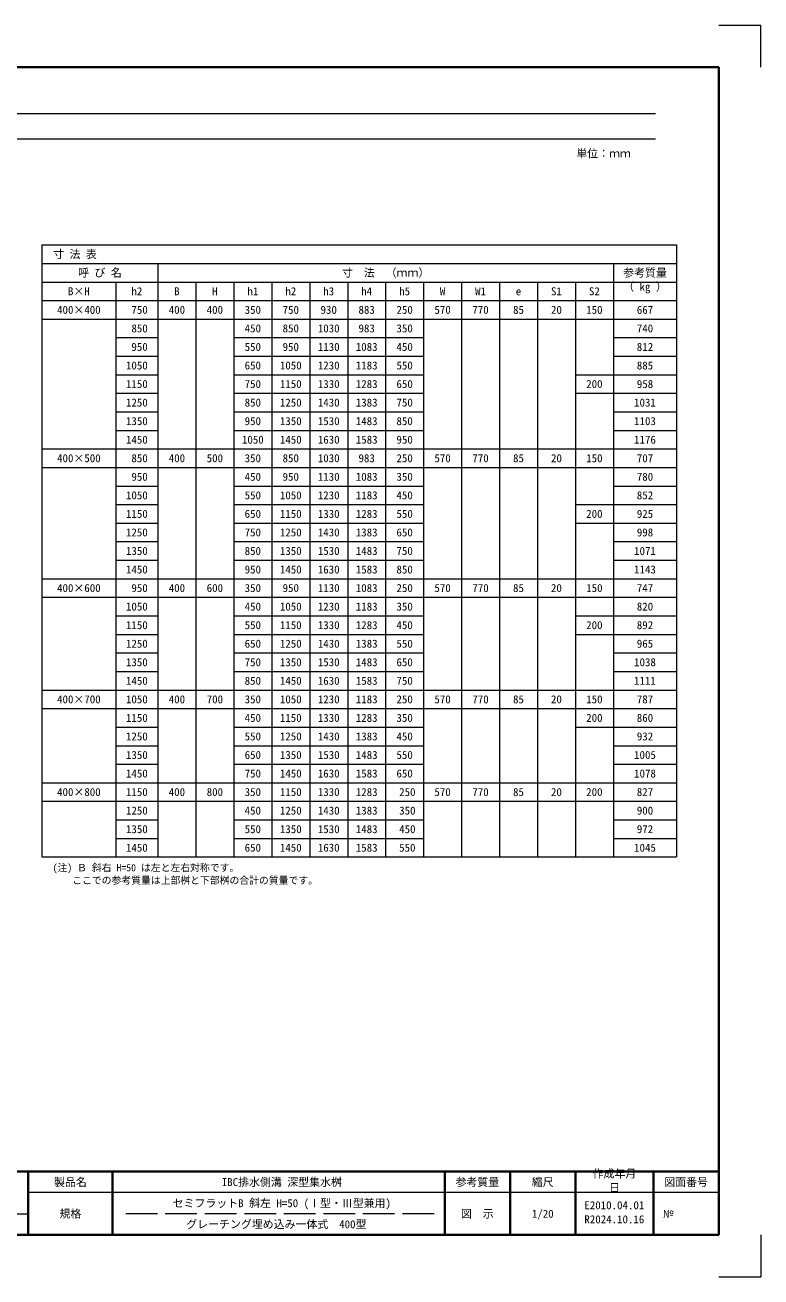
# Model space of a CAD drawing. Units: millimetres at full size; details may follow other scales. Extents: x 95 to 26200, y 7460 to 13400.
# Drawn here: x 22710 to 26200, y 7460 to 13400 of the extents above; entities that cross this region are included whole.
import ezdxf
from ezdxf.enums import TextEntityAlignment as Align

# ---------------------------------------------------------------- set-up
doc = ezdxf.new("R2010")
doc.units = ezdxf.units.MM
doc.header["$LTSCALE"] = 25
doc.linetypes.add('DASHED', pattern=[7.5, 6, -1.5])
for name, color, linetype, lineweight in [('Defpoints_3', 8, 'Continuous', 0), ('図枠', 7, 'Continuous', 5), ('寸法・材料表', 7, 'Continuous', 13), ('補助線', 8, 'Continuous', 20)]:
    doc.layers.add(name, color=color, linetype=linetype, lineweight=lineweight)
doc.styles.add('ＭＳ ゴシック', font='')
doc.styles.get('ＭＳ ゴシック').set_extended_font_data('MS Gothic')

msp = doc.modelspace()

# ---------------------------------------------------------------- linework, layer by layer
at = {"layer": 'Defpoints_3', "color": 7, "lineweight": 13}
for p, q in [((26000, 13399.96), (26200, 13399.96)), ((26200, 13199.96), (26200, 13399.96)), ((26200, 7659.96), (26200, 7459.96)), ((26000, 7459.96), (26200, 7459.96))]:
    msp.add_line(p, q, dxfattribs=at)
at = {"layer": 'Defpoints_3'}
for p, q in [((22790, 12356.73), (25800, 12356.73)), ((22790, 12356.73), (22790, 12268.73)), ((25800, 12356.73), (25800, 12268.73)), ((25500, 12180.73), (25800, 12180.73)), ((22790, 12004.73), (23140, 12004.73)), ((23340, 12004.73), (23700, 12004.73)), ((24600, 12004.73), (25500, 12004.73)), ((25320, 11652.73), (25500, 11652.73)), ((22790, 11300.73), (23140, 11300.73)), ((23340, 11300.73), (23700, 11300.73)), ((24600, 11300.73), (25500, 11300.73)), ((25320, 11036.73), (25500, 11036.73)), ((22790, 10684.73), (23140, 10684.73)), ((23340, 10684.73), (23700, 10684.73)), ((24600, 10684.73), (25500, 10684.73)), ((25320, 10508.73), (25500, 10508.73)), ((22790, 10156.73), (23140, 10156.73)), ((23340, 10156.73), (23700, 10156.73)), ((24600, 10156.73), (25320, 10156.73)), ((25320, 10068.73), (25500, 10068.73)), ((22790, 9716.73), (23140, 9716.73)), ((23340, 9716.73), (23700, 9716.73)), ((24600, 9716.73), (25500, 9716.73))]:
    msp.add_line(p, q, dxfattribs=at)
at = {"layer": '図枠', "lineweight": 40}
for p, q in [((18200, 13199.96), (26000, 13199.96)), ((26000, 7799.96), (26000, 13199.96)), ((26000, 7659.96), (26000, 13199.96)), ((18200, 7959.96), (26000, 7959.96)), ((22725, 7659.96), (22725, 7959.96)), ((23125, 7659.96), (23125, 7959.96)), ((24700, 7659.96), (24700, 7959.96)), ((25010, 7659.96), (25010, 7959.96)), ((25320, 7659.96), (25320, 7959.96)), ((25690, 7659.96), (25690, 7959.96)), ((18200, 7659.96), (26000, 7659.96))]:
    msp.add_line(p, q, dxfattribs=at)
at = {"layer": '図枠', "lineweight": 13}
for p, q in [((18500, 12979.96), (25700, 12979.96)), ((18500, 12859.96), (25700, 12859.96)), ((26000, 7859.96), (22725, 7859.96))]:
    msp.add_line(p, q, dxfattribs=at)
at = {"layer": '図枠', "linetype": 'DASHED', "lineweight": 9}
msp.add_line((24650, 7759.96), (23175, 7759.96), dxfattribs=at)
at = {"layer": '寸法・材料表'}
for p, q in [((22790, 12268.73), (25800, 12268.73)), ((22790, 12268.73), (22790, 9452.73)), ((23340, 12268.73), (23340, 9452.73)), ((25500, 12268.73), (25500, 9452.73)), ((25800, 12268.73), (25800, 9452.73)), ((22790, 12180.73), (25500, 12180.73)), ((23140, 12180.73), (23140, 9452.73)), ((23520, 12180.73), (23520, 9452.73)), ((23700, 12180.73), (23700, 9452.73)), ((23880, 12180.73), (23880, 9452.73)), ((24060, 12180.73), (24060, 9452.73)), ((24240, 12180.73), (24240, 9452.73)), ((24420, 12180.73), (24420, 9452.73)), ((24600, 12180.73), (24600, 9452.73)), ((24780, 12180.73), (24780, 9452.73)), ((24960, 12180.73), (24960, 9452.73)), ((25140, 12180.73), (25140, 9452.73)), ((25320, 12180.73), (25320, 9452.73)), ((22790, 12092.73), (25800, 12092.73)), ((23140, 12004.73), (23340, 12004.73)), ((23700, 12004.73), (24600, 12004.73)), ((25500, 12004.73), (25800, 12004.73)), ((23140, 11916.73), (23340, 11916.73)), ((23700, 11916.73), (24600, 11916.73)), ((25500, 11916.73), (25800, 11916.73)), ((23140, 11828.73), (23340, 11828.73)), ((23700, 11828.73), (24600, 11828.73)), ((25500, 11828.73), (25800, 11828.73)), ((23140, 11740.73), (23340, 11740.73)), ((23700, 11740.73), (24600, 11740.73)), ((25320, 11740.73), (25800, 11740.73)), ((23140, 11652.73), (23340, 11652.73)), ((23700, 11652.73), (24600, 11652.73)), ((25500, 11652.73), (25800, 11652.73)), ((23140, 11564.73), (23340, 11564.73)), ((23700, 11564.73), (24600, 11564.73)), ((25500, 11564.73), (25800, 11564.73)), ((23140, 11476.73), (23340, 11476.73)), ((23700, 11476.73), (24600, 11476.73)), ((25500, 11476.73), (25800, 11476.73)), ((22790, 11388.73), (25800, 11388.73)), ((23140, 11300.73), (23340, 11300.73)), ((23700, 11300.73), (24600, 11300.73)), ((25500, 11300.73), (25800, 11300.73)), ((23140, 11212.73), (23340, 11212.73)), ((23700, 11212.73), (24600, 11212.73)), ((25500, 11212.73), (25800, 11212.73)), ((23140, 11124.73), (23340, 11124.73)), ((23700, 11124.73), (24600, 11124.73)), ((25320, 11124.73), (25800, 11124.73)), ((23140, 11036.73), (23340, 11036.73)), ((23700, 11036.73), (24600, 11036.73)), ((25500, 11036.73), (25800, 11036.73)), ((23140, 10948.73), (23340, 10948.73)), ((23700, 10948.73), (24600, 10948.73)), ((25500, 10948.73), (25800, 10948.73)), ((23140, 10860.73), (23340, 10860.73)), ((23700, 10860.73), (24600, 10860.73)), ((25500, 10860.73), (25800, 10860.73)), ((22790, 10772.73), (25800, 10772.73)), ((23140, 10684.73), (23340, 10684.73)), ((23700, 10684.73), (24600, 10684.73)), ((25500, 10684.73), (25800, 10684.73)), ((23140, 10596.73), (23340, 10596.73)), ((23700, 10596.73), (24600, 10596.73)), ((25320, 10596.73), (25800, 10596.73)), ((23140, 10508.73), (23340, 10508.73)), ((23700, 10508.73), (24600, 10508.73)), ((25500, 10508.73), (25800, 10508.73)), ((23140, 10420.73), (23340, 10420.73)), ((23700, 10420.73), (24600, 10420.73)), ((25500, 10420.73), (25800, 10420.73)), ((23140, 10332.73), (23340, 10332.73)), ((23700, 10332.73), (24600, 10332.73)), ((25500, 10332.73), (25800, 10332.73)), ((22790, 10244.73), (25800, 10244.73)), ((23140, 10156.73), (23340, 10156.73)), ((23700, 10156.73), (24600, 10156.73)), ((25320, 10156.73), (25800, 10156.73)), ((23140, 10068.73), (23340, 10068.73)), ((23700, 10068.73), (24600, 10068.73)), ((25500, 10068.73), (25800, 10068.73)), ((23140, 9980.73), (23340, 9980.73)), ((23700, 9980.73), (24600, 9980.73)), ((25500, 9980.73), (25800, 9980.73)), ((23140, 9892.73), (23340, 9892.73)), ((23700, 9892.73), (24600, 9892.73)), ((25500, 9892.73), (25800, 9892.73)), ((22790, 9804.73), (25800, 9804.73)), ((23140, 9716.73), (23340, 9716.73)), ((23700, 9716.73), (24600, 9716.73)), ((25500, 9716.73), (25800, 9716.73)), ((23140, 9628.73), (23340, 9628.73)), ((23700, 9628.73), (24600, 9628.73)), ((25500, 9628.73), (25800, 9628.73)), ((23140, 9540.73), (23340, 9540.73)), ((23700, 9540.73), (24600, 9540.73)), ((25500, 9540.73), (25800, 9540.73)), ((22790, 9452.73), (25800, 9452.73))]:
    msp.add_line(p, q, dxfattribs=at)
at = {"layer": '補助線', "lineweight": 13}
msp.add_line((21725, 7759.96), (22725, 7759.96), dxfattribs=at)

# ---------------------------------------------------------------- texts
at = {"layer": '図枠', "style": 'ＭＳ ゴシック'}
for s, p in [('単位：ｍｍ', (25453.73, 12790.63)), ('製品名', (22925, 7909.96)), ('IBC排水側溝 深型集水桝', (23927.5, 7909.96)), ('参考質量', (24855, 7909.96)), ('縮尺', (25165, 7909.96)), ('図面番号', (25845, 7909.96)), ('規格', (22925, 7759.96)), ('セミフラットB 斜左 H=50 (Ⅰ型・Ⅲ型兼用)', (23927.5, 7809.96)), ('図  示', (24855, 7759.96)), ('1/20', (25165, 7759.96)), ('グレーチング埋め込み一体式\u3000400型\u3000', (23927.5, 7709.96))]:
    msp.add_text(s, height=37.98, dxfattribs=at).set_placement(p, align=Align.MIDDLE_CENTER)
for s, p in [('作成年月', (25401.4, 7969.2)), ('日', (25479.1, 7902.53)), ('E2010.04.01', (25362.55, 7819.2)), ('R2024.10.16', (25362.55, 7752.53))]:
    msp.add_text(s, height=37.98, dxfattribs=at).set_placement(p, align=Align.TOP_LEFT)
msp.add_text('№', height=37.98, dxfattribs=at).set_placement((25734.35, 7759.96), align=Align.MIDDLE_LEFT)
at = {"layer": '寸法・材料表', "style": 'ＭＳ ゴシック'}
msp.add_text('\u3000寸 法 表', height=37.98, dxfattribs=at).set_placement((22791.2, 12312.73), align=Align.MIDDLE_LEFT)
for s, p in [('呼 び 名', (23065, 12224.73)), ('寸\u3000法\u3000（ｍｍ）', (24420, 12224.73)), ('参考質量', (25650, 12224.73)), ('B×H', (22965, 12136.73)), ('h2', (23240, 12136.73)), ('B', (23430, 12136.73)), ('H', (23610, 12136.73)), ('h1', (23790, 12136.73)), ('h2', (23970, 12136.73)), ('h3', (24150, 12136.73)), ('h4', (24330, 12136.73)), ('h5', (24510, 12136.73)), ('W', (24690, 12136.73)), ('W1', (24870, 12136.73)), ('e', (25050, 12136.73)), ('S1', (25230, 12136.73)), ('S2', (25410, 12136.73)), ('400×400', (22965, 12048.73)), (' 750', (23240, 12048.73)), ('400', (23430, 12048.73)), ('400', (23610, 12048.73)), ('350', (23790, 12048.73)), ('750', (23970, 12048.73)), ('930', (24150, 12048.73)), ('883', (24330, 12048.73)), ('250', (24510, 12048.73)), ('570', (24690, 12048.73)), ('770', (24870, 12048.73)), ('85', (25050, 12048.73)), ('20', (25230, 12048.73)), ('150', (25410, 12048.73)), ('667', (25650, 12048.73)), (' 850', (23240, 11960.73)), ('450', (23790, 11960.73)), ('850', (23970, 11960.73)), ('1030', (24150, 11960.73)), ('983', (24330, 11960.73)), ('350', (24510, 11960.73)), ('740', (25650, 11960.73)), (' 950', (23240, 11872.73)), ('550', (23790, 11872.73)), ('950', (23970, 11872.73)), ('1130', (24150, 11872.73)), ('1083', (24330, 11872.73)), ('450', (24510, 11872.73)), ('812', (25650, 11872.73)), ('1050', (23240, 11784.73)), ('650', (23790, 11784.73)), ('1050', (23970, 11784.73)), ('1230', (24150, 11784.73)), ('1183', (24330, 11784.73)), ('550', (24510, 11784.73)), ('885', (25650, 11784.73)), ('1150', (23240, 11696.73)), ('750', (23790, 11696.73)), ('1150', (23970, 11696.73)), ('1330', (24150, 11696.73)), ('1283', (24330, 11696.73)), ('650', (24510, 11696.73)), ('200', (25410, 11696.73)), ('958', (25650, 11696.73)), ('1250', (23240, 11608.73)), ('850', (23790, 11608.73)), ('1250', (23970, 11608.73)), ('1430', (24150, 11608.73)), ('1383', (24330, 11608.73)), ('750', (24510, 11608.73)), ('1031', (25650, 11608.73)), ('1350', (23240, 11520.73)), ('950', (23790, 11520.73)), ('1350', (23970, 11520.73)), ('1530', (24150, 11520.73)), ('1483', (24330, 11520.73)), ('850', (24510, 11520.73)), ('1103', (25650, 11520.73)), ('1450', (23240, 11432.73)), ('1050', (23790, 11432.73)), ('1450', (23970, 11432.73)), ('1630', (24150, 11432.73)), ('1583', (24330, 11432.73)), ('950', (24510, 11432.73)), ('1176', (25650, 11432.73)), ('400×500', (22965, 11344.73)), (' 850', (23240, 11344.73)), ('400', (23430, 11344.73)), ('500', (23610, 11344.73)), ('350', (23790, 11344.73)), ('850', (23970, 11344.73)), ('1030', (24150, 11344.73)), ('983', (24330, 11344.73)), ('250', (24510, 11344.73)), ('570', (24690, 11344.73)), ('770', (24870, 11344.73)), ('85', (25050, 11344.73)), ('20', (25230, 11344.73)), ('150', (25410, 11344.73)), ('707', (25650, 11344.73)), (' 950', (23240, 11256.73)), ('450', (23790, 11256.73)), ('950', (23970, 11256.73)), ('1130', (24150, 11256.73)), ('1083', (24330, 11256.73)), ('350', (24510, 11256.73)), ('780', (25650, 11256.73)), ('1050', (23240, 11168.73)), ('550', (23790, 11168.73)), ('1050', (23970, 11168.73)), ('1230', (24150, 11168.73)), ('1183', (24330, 11168.73)), ('450', (24510, 11168.73)), ('852', (25650, 11168.73)), ('1150', (23240, 11080.73)), ('650', (23790, 11080.73)), ('1150', (23970, 11080.73)), ('1330', (24150, 11080.73)), ('1283', (24330, 11080.73)), ('550', (24510, 11080.73)), ('200', (25410, 11080.73)), ('925', (25650, 11080.73)), ('1250', (23240, 10992.73)), ('750', (23790, 10992.73)), ('1250', (23970, 10992.73)), ('1430', (24150, 10992.73)), ('1383', (24330, 10992.73)), ('650', (24510, 10992.73)), ('998', (25650, 10992.73)), ('1350', (23240, 10904.73)), ('850', (23790, 10904.73)), ('1350', (23970, 10904.73)), ('1530', (24150, 10904.73)), ('1483', (24330, 10904.73)), ('750', (24510, 10904.73)), ('1071', (25650, 10904.73)), ('1450', (23240, 10816.73)), ('950', (23790, 10816.73)), ('1450', (23970, 10816.73)), ('1630', (24150, 10816.73)), ('1583', (24330, 10816.73)), ('850', (24510, 10816.73)), ('1143', (25650, 10816.73)), ('400×600', (22965, 10728.73)), (' 950', (23240, 10728.73)), ('400', (23430, 10728.73)), ('600', (23610, 10728.73)), ('350', (23790, 10728.73)), ('950', (23970, 10728.73)), ('1130', (24150, 10728.73)), ('1083', (24330, 10728.73)), ('250', (24510, 10728.73)), ('570', (24690, 10728.73)), ('770', (24870, 10728.73)), ('85', (25050, 10728.73)), ('20', (25230, 10728.73)), ('150', (25410, 10728.73)), ('747', (25650, 10728.73)), ('1050', (23240, 10640.73)), ('450', (23790, 10640.73)), ('1050', (23970, 10640.73)), ('1230', (24150, 10640.73)), ('1183', (24330, 10640.73)), ('350', (24510, 10640.73)), ('820', (25650, 10640.73)), ('1150', (23240, 10552.73)), ('550', (23790, 10552.73)), ('1150', (23970, 10552.73)), ('1330', (24150, 10552.73)), ('1283', (24330, 10552.73)), ('450', (24510, 10552.73)), ('200', (25410, 10552.73)), ('892', (25650, 10552.73)), ('1250', (23240, 10464.73)), ('650', (23790, 10464.73)), ('1250', (23970, 10464.73)), ('1430', (24150, 10464.73)), ('1383', (24330, 10464.73)), ('550', (24510, 10464.73)), ('965', (25650, 10464.73)), ('1350', (23240, 10376.73)), ('750', (23790, 10376.73)), ('1350', (23970, 10376.73)), ('1530', (24150, 10376.73)), ('1483', (24330, 10376.73)), ('650', (24510, 10376.73)), ('1038', (25650, 10376.73)), ('1450', (23240, 10288.73)), ('850', (23790, 10288.73)), ('1450', (23970, 10288.73)), ('1630', (24150, 10288.73)), ('1583', (24330, 10288.73)), ('750', (24510, 10288.73)), ('1111', (25650, 10288.73)), ('400×700', (22965, 10200.73)), ('1050', (23240, 10200.73)), ('400', (23430, 10200.73)), ('700', (23610, 10200.73)), ('350', (23790, 10200.73)), ('1050', (23970, 10200.73)), ('1230', (24150, 10200.73)), ('1183', (24330, 10200.73)), ('250', (24510, 10200.73)), ('570', (24690, 10200.73)), ('770', (24870, 10200.73)), ('85', (25050, 10200.73)), ('20', (25230, 10200.73)), ('150', (25410, 10200.73)), ('787', (25650, 10200.73)), ('1150', (23240, 10112.73)), ('450', (23790, 10112.73)), ('1150', (23970, 10112.73)), ('1330', (24150, 10112.73)), ('1283', (24330, 10112.73)), ('350', (24510, 10112.73)), ('200', (25410, 10112.73)), ('860', (25650, 10112.73)), ('1250', (23240, 10024.73)), ('550', (23790, 10024.73)), ('1250', (23970, 10024.73)), ('1430', (24150, 10024.73)), ('1383', (24330, 10024.73)), ('450', (24510, 10024.73)), ('932', (25650, 10024.73)), ('1350', (23240, 9936.73)), ('650', (23790, 9936.73)), ('1350', (23970, 9936.73)), ('1530', (24150, 9936.73)), ('1483', (24330, 9936.73)), ('550', (24510, 9936.73)), ('1005', (25650, 9936.73)), ('1450', (23240, 9848.73)), ('750', (23790, 9848.73)), ('1450', (23970, 9848.73)), ('1630', (24150, 9848.73)), ('1583', (24330, 9848.73)), ('650', (24510, 9848.73)), ('1078', (25650, 9848.73)), ('400×800', (22965, 9760.73)), ('1150', (23240, 9760.73)), ('400', (23430, 9760.73)), ('800', (23610, 9760.73)), ('350', (23790, 9760.73)), ('1150', (23970, 9760.73)), ('1330', (24150, 9760.73)), ('1283', (24330, 9760.73)), (' 250', (24510, 9760.73)), ('570', (24690, 9760.73)), ('770', (24870, 9760.73)), ('85', (25050, 9760.73)), ('20', (25230, 9760.73)), ('200', (25410, 9760.73)), ('827', (25650, 9760.73)), ('1250', (23240, 9672.73)), ('450', (23790, 9672.73)), ('1250', (23970, 9672.73)), ('1430', (24150, 9672.73)), ('1383', (24330, 9672.73)), (' 350', (24510, 9672.73)), ('900', (25650, 9672.73)), ('1350', (23240, 9584.73)), ('550', (23790, 9584.73)), ('1350', (23970, 9584.73)), ('1530', (24150, 9584.73)), ('1483', (24330, 9584.73)), (' 450', (24510, 9584.73)), ('972', (25650, 9584.73)), ('1450', (23240, 9496.73)), ('650', (23790, 9496.73)), ('1450', (23970, 9496.73)), ('1630', (24150, 9496.73)), ('1583', (24330, 9496.73)), (' 550', (24510, 9496.73)), ('1045', (25650, 9496.73))]:
    msp.add_text(s, height=37.98, dxfattribs=at).set_placement(p, align=Align.MIDDLE_CENTER)
msp.add_text('（ kg ）', height=37.98, dxfattribs=at).set_placement((25650, 12127.73), align=Align.BOTTOM_CENTER)
for s, p in [('(注) Ｂ 斜右 H=50 は左と左右対称です。', (22840.34, 9418.9)), ('    ここでの参考質量は上部桝と下部桝の合計の質量です。', (22840.34, 9358.9))]:
    msp.add_text(s, height=34.18, dxfattribs=at).set_placement(p, align=Align.TOP_LEFT)

doc.saveas('drawing.dxf')
